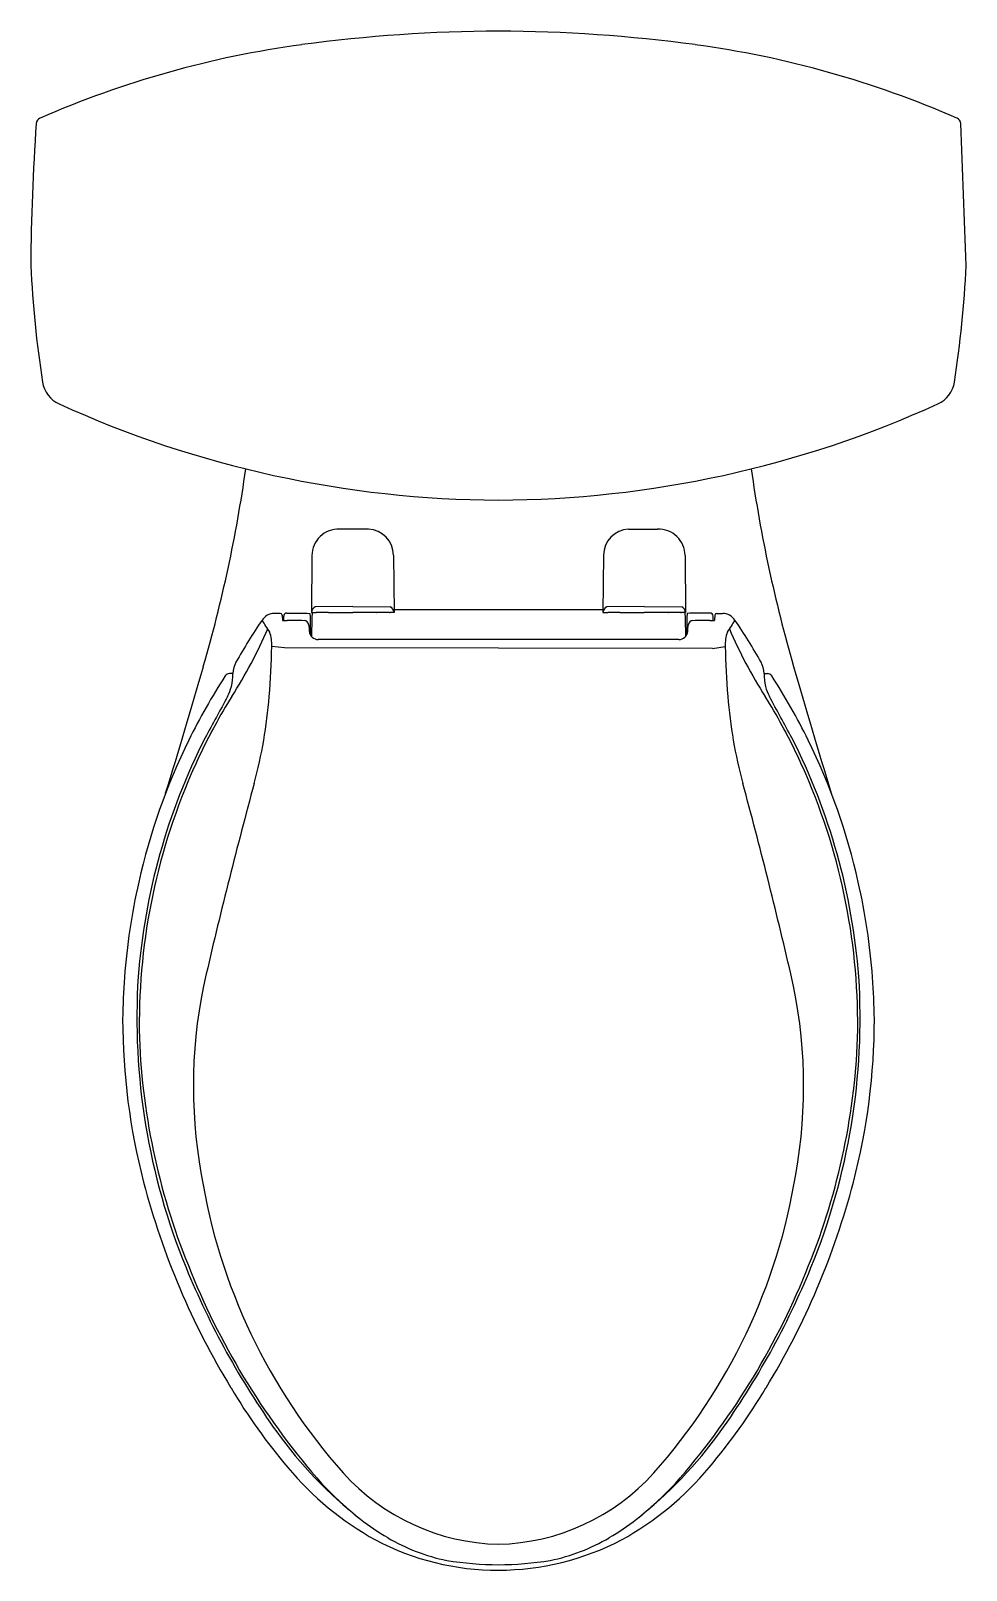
# Model space of a CAD drawing. Header units: inches. Extents: x 4372.2 to 4389.8, y 97.7 to 126.7.
import ezdxf

# ---------------------------------------------------------------- set-up
doc = ezdxf.new("R2010")
doc.units = ezdxf.units.IN
doc.header["$LTSCALE"] = 0.64311
doc.header["$MEASUREMENT"] = 0
doc.layers.get('0').update_dxf_attribs({"color": 255, "linetype": 'CONTINUOUS'})
doc.layers.get('Defpoints').update_dxf_attribs({"linetype": 'CONTINUOUS'})
doc.styles.get("Standard").update_dxf_attribs({"font": 'txt', "width": 0.8})

msp = doc.modelspace()

# ---------------------------------------------------------------- linework, layer by layer
for p, q in [((4378.538, 117.302), (4377.991, 117.302)), ((4383.448, 117.302), (4383.995, 117.302)), ((4377.473, 116.809), (4377.464, 115.728)), ((4379.013, 116.812), (4379.022, 115.728)), ((4379.013, 116.812), (4379.022, 115.728)), ((4382.973, 116.812), (4382.963, 115.728)), ((4382.973, 116.812), (4382.963, 115.728)), ((4384.512, 116.809), (4384.522, 115.728)), ((4376.876, 115.712), (4376.763, 115.712)), ((4376.908, 115.682), (4376.915, 115.585)), ((4376.941, 115.578), (4376.941, 115.662)), ((4377.001, 115.721), (4377.381, 115.721)), ((4377.381, 115.721), (4377.431, 115.715)), ((4377.431, 115.715), (4377.436, 115.641)), ((4377.436, 115.641), (4377.439, 115.316)), ((4377.464, 115.728), (4377.539, 115.728)), ((4377.469, 115.622), (4377.467, 115.276)), ((4377.477, 115.728), (4377.469, 115.622)), ((4378.243, 115.842), (4377.535, 115.837)), ((4377.794, 115.731), (4378.243, 115.731)), ((4378.243, 115.842), (4378.951, 115.837)), ((4378.691, 115.731), (4378.243, 115.731)), ((4379.022, 115.728), (4378.947, 115.728)), ((4382.964, 115.783), (4379.022, 115.783)), ((4382.963, 115.728), (4383.039, 115.728)), ((4383.742, 115.842), (4383.034, 115.837)), ((4383.294, 115.731), (4383.742, 115.731)), ((4383.742, 115.842), (4384.45, 115.837)), ((4384.191, 115.731), (4383.742, 115.731)), ((4384.522, 115.728), (4384.446, 115.728)), ((4384.508, 115.728), (4384.516, 115.622)), ((4384.516, 115.622), (4384.519, 115.276)), ((4384.549, 115.641), (4384.546, 115.316)), ((4384.554, 115.715), (4384.549, 115.641)), ((4384.604, 115.721), (4384.554, 115.715)), ((4384.985, 115.721), (4384.604, 115.721)), ((4385.045, 115.578), (4385.045, 115.662)), ((4385.077, 115.682), (4385.071, 115.585)), ((4385.109, 115.712), (4385.222, 115.712)), ((4377.439, 115.408), (4377.468, 115.408)), ((4384.547, 115.408), (4384.518, 115.408)), ((4376.954, 115.063), (4376.714, 115.092)), ((4385.031, 115.051), (4376.954, 115.063)), ((4384.393, 115.22), (4377.593, 115.22)), ((4385.031, 115.051), (4385.271, 115.092)), ((4375.981, 114.582), (4375.92, 114.582)), ((4386.005, 114.582), (4386.066, 114.582))]:
    msp.add_line(p, q)
for centre, radius, start, end in [((4381.142, 97.509), 29.189, 90.2942, 97.5999), ((4380.843, 97.509), 29.189, 82.4001, 89.7058), ((4379.799, 107.992), 18.62, 97.7688, 113.6101), ((4382.186, 107.992), 18.62, 66.3899, 82.2312), ((4413.081, 122.041), 40.914, 175.9158, 179.6736), ((4372.391, 124.943), 0.122, 114.2007, 174.0627), ((4389.594, 124.943), 0.122, 5.9373, 65.7993), ((3611.539, 93.646), 778.805, 2.106616, 2.303994), ((4392.375, 123.205), 20.229, 182.637, 188.8943), ((4367.377, 123.431), 22.471, 351.4181, 357.0506), ((4372.93, 120.164), 0.548, 189.0518, 245.2727), ((4389.055, 120.164), 0.548, 294.7273, 350.9482), ((4381.067, 138.046), 20.195, 245.5255, 269.7877), ((4380.918, 138.046), 20.195, 270.2123, 294.4745), ((4349.587, 122.223), 26.905, 343.7944, 351.9176), ((4412.398, 122.223), 26.905, 188.0824, 196.2056), ((4377.969, 116.806), 0.496, 87.5492, 179.6906), ((4378.516, 116.806), 0.496, 0.6525, 87.5492), ((4383.469, 116.806), 0.496, 92.4508, 179.3475), ((4384.016, 116.806), 0.496, 0.3094, 92.4508), ((4386.09, 109.076), 11.565, 145.7424, 150.3574), ((4376.762, 115.437), 0.275, 89.8707, 147.2213), ((4365.89, 108.533), 12.766, 32.3323, 33.5334), ((4376.875, 115.679), 0.0327, 4.7041, 89.1784), ((4376.919, 115.587), 0.00531, 210.1796, 256.1853), ((4376.951, 115.704), 0.126, 254.63, 267.7769), ((4377, 115.661), 0.0597, 89.6691, 179.6524), ((4377.004, 117.05), 1.473, 267.7769, 270.1424), ((4377.159, 54.42), 61.157, 89.84626, 90.14244), ((4377.323, 115.487), 0.09, 4.781, 89.8463), ((4377.591, 115.723), 0.127, 116.031, 177.8212), ((4377.539, 115.762), 0.0342, 270.0148, 293.321), ((4377.562, 115.286), 0.445, 83.9669, 91.2095), ((4377.614, 115.045), 0.684, 89.5035, 90.4608), ((4377.785, 110.417), 5.314, 89.9839, 91.7748), ((4377.626, 119.782), 4.054, 272.2731, 272.3847), ((4378.86, 119.782), 4.054, 267.6153, 267.7269), ((4378.701, 110.417), 5.314, 88.2252, 90.0161), ((4378.871, 115.045), 0.684, 89.5392, 90.4965), ((4378.924, 115.286), 0.445, 88.7905, 96.0331), ((4378.947, 115.762), 0.0342, 246.679, 269.9852), ((4378.895, 115.723), 0.127, 2.1852, 63.9619), ((4383.09, 115.723), 0.127, 116.0381, 177.8148), ((4383.039, 115.762), 0.0342, 270.8714, 293.321), ((4383.062, 115.286), 0.445, 83.9669, 91.2095), ((4383.114, 115.045), 0.684, 89.5035, 90.4608), ((4383.284, 110.417), 5.314, 89.9839, 91.7748), ((4383.125, 119.782), 4.054, 272.2731, 272.3847), ((4384.36, 119.782), 4.054, 267.6153, 267.7269), ((4384.2, 110.417), 5.314, 88.2252, 90.0161), ((4384.371, 115.045), 0.684, 89.5392, 90.4965), ((4384.423, 115.286), 0.445, 88.7905, 96.0331), ((4384.446, 115.762), 0.0342, 246.679, 269.9852), ((4384.395, 115.723), 0.127, 2.1788, 63.969), ((4384.662, 115.487), 0.09, 90.1537, 175.219), ((4384.826, 54.42), 61.157, 89.85756, 90.15374), ((4384.982, 117.05), 1.473, 269.8576, 272.2231), ((4384.985, 115.661), 0.0597, 0.3316, 90.3309), ((4385.034, 115.704), 0.126, 272.2231, 285.37), ((4385.066, 115.587), 0.00531, 283.8147, 329.8204), ((4385.11, 115.679), 0.0327, 90.8216, 175.2959), ((4385.223, 115.437), 0.275, 32.7787, 90.1293), ((4396.095, 108.533), 12.766, 146.4666, 147.6677), ((4375.896, 109.076), 11.565, 29.6426, 34.2576), ((4368.763, 118.783), 8.561, 327.2216, 336.8919), ((4375.909, 115.117), 0.805, 358.2024, 17.6245), ((6418.471, 294.02), 2048.851, 184.998796, 185.002142), ((4377.593, 115.39), 0.17, 185.0021, 269.9976), ((4384.393, 115.39), 0.17, 270.0024, 354.9979), ((2343.515, 294.02), 2048.851, 354.997858, 355.001204), ((4386.076, 115.117), 0.805, 162.3755, 181.7976), ((4393.223, 118.783), 8.561, 203.1081, 212.7784), ((4359.338, 115.495), 17.381, 355.557, 358.6726), ((4402.647, 115.495), 17.381, 181.3274, 184.443), ((4283.764, 140.665), 95.262, 342.69157, 344.19212), ((4376.597, 114.53), 0.619, 154.5673, 175.1817), ((4385.388, 114.53), 0.619, 4.8183, 25.4327), ((4478.221, 140.665), 95.262, 195.80788, 197.30843), ((4385.474, 108.254), 11.503, 146.9133, 153.844), ((4375.928, 114.47), 0.112, 94.3575, 145.4564), ((4374.563, 114.608), 1.418, 348.88, 358.9466), ((4387.422, 114.608), 1.418, 181.0534, 191.12), ((4386.057, 114.47), 0.112, 34.5436, 85.6425), ((4376.511, 108.254), 11.503, 26.156, 33.0867), ((6304.034, -932.327), 2193.828, 151.509776, 151.533071), ((4385.22, 108.386), 10.906, 148.1057, 151.4714), ((4374.833, 114.666), 1.169, 333.7316, 343.546), ((4367.804, 114.837), 8.889, 344.8017, 355.557), ((4394.181, 114.837), 8.889, 184.443, 195.1983), ((4376.765, 108.386), 10.906, 28.5286, 31.8943), ((4387.152, 114.666), 1.169, 196.454, 206.2684), ((2457.951, -932.327), 2193.828, 28.466929, 28.490224), ((4385.713, 108.118), 11.467, 151.4714, 156.52), ((4376.272, 108.118), 11.467, 23.48, 28.5286), ((4386.088, 107.956), 11.928, 153.0368, 175.6427), ((4386.062, 107.969), 12.157, 153.8607, 167.2843), ((4375.897, 107.956), 11.928, 4.3573, 26.9632), ((4375.923, 107.969), 12.157, 12.7157, 26.1393), ((4386.067, 107.964), 11.853, 156.52, 181.2488), ((4375.918, 107.964), 11.853, 358.7512, 23.48), ((4473.114, 86.228), 100.237, 164.80174, 166.91699), ((4288.872, 86.228), 100.237, 13.08301, 15.19826), ((4386.225, 107.927), 12.325, 167.2595, 175.7053), ((4375.76, 107.927), 12.325, 4.2947, 12.7405), ((4384.602, 106.798), 9.367, 166.917, 190.2522), ((4377.383, 106.798), 9.367, 349.7478, 13.083), ((4386.247, 107.924), 12.347, 175.6978, 179.3606), ((4386.559, 108.079), 12.39, 176.3768, 202.3135), ((4375.426, 108.079), 12.39, 337.6865, 3.6232), ((4375.738, 107.924), 12.347, 0.6394, 4.3022), ((4386.194, 108.076), 12.293, 180.0686, 194.5681), ((4375.792, 108.076), 12.293, 345.4319, 359.9314), ((4386.89, 108.185), 12.682, 182.1676, 202.7549), ((4375.095, 108.185), 12.682, 337.2451, 357.8324), ((4386.341, 106.893), 11.097, 189.1381, 221.7688), ((4375.644, 106.893), 11.097, 318.2312, 350.8619), ((4388.393, 108.688), 14.576, 194.719, 211.3498), ((4373.592, 108.688), 14.576, 328.6502, 345.281), ((4389.314, 109.209), 15.368, 202.3135, 215.5344), ((4372.671, 109.209), 15.368, 324.4656, 337.6865), ((4388.209, 108.577), 14.051, 202.1481, 221.3383), ((4373.776, 108.577), 14.051, 318.6617, 337.8519), ((4385.618, 106.887), 11.269, 210.8747, 220.2472), ((4376.367, 106.887), 11.269, 319.7528, 329.1253), ((4383.426, 105.04), 8.153, 215.7351, 231.838), ((4378.559, 105.04), 8.153, 308.162, 324.2649), ((4381.503, 103.346), 5.84, 219.8132, 240.9959), ((4380.482, 103.346), 5.84, 299.0041, 320.1868), ((4381.091, 102.23), 4.076, 222.0371, 268.6107), ((4380.894, 102.23), 4.076, 271.3893, 317.9629), ((4383.081, 104.487), 7.506, 223.753, 231.3042), ((4378.904, 104.487), 7.506, 308.6958, 316.247), ((4381.5, 102.663), 5.094, 232.3592, 239.3502), ((4380.486, 102.663), 5.094, 300.6498, 307.6408), ((4380.974, 102.595), 4.928, 242.1359, 270.2155), ((4380.72, 101.342), 3.561, 239.3092, 258.6289), ((4380.973, 102.75), 5.083, 270.2214, 297.4272), ((4381.265, 101.342), 3.561, 281.3711, 300.6908), ((4381.022, 103.958), 6.188, 260.6637, 269.7302), ((4380.958, 104.025), 6.255, 270.3188, 279.2873)]:
    msp.add_arc(centre, radius, start, end)

# ---------------------------------------------------------------- texts
at = {"layer": 'Defpoints'}
for tag, p, s in [('MODELNUMBER', (4380.989, 126.702), 'K-32820'), ('TRADENAME', (4380.989, 126.7), ''), ('PRODUCT', (4380.989, 126.699), 'TOILET')]:
    msp.add_attdef(tag, p, s, height=0.001, dxfattribs=at)

doc.saveas('drawing.dxf')
